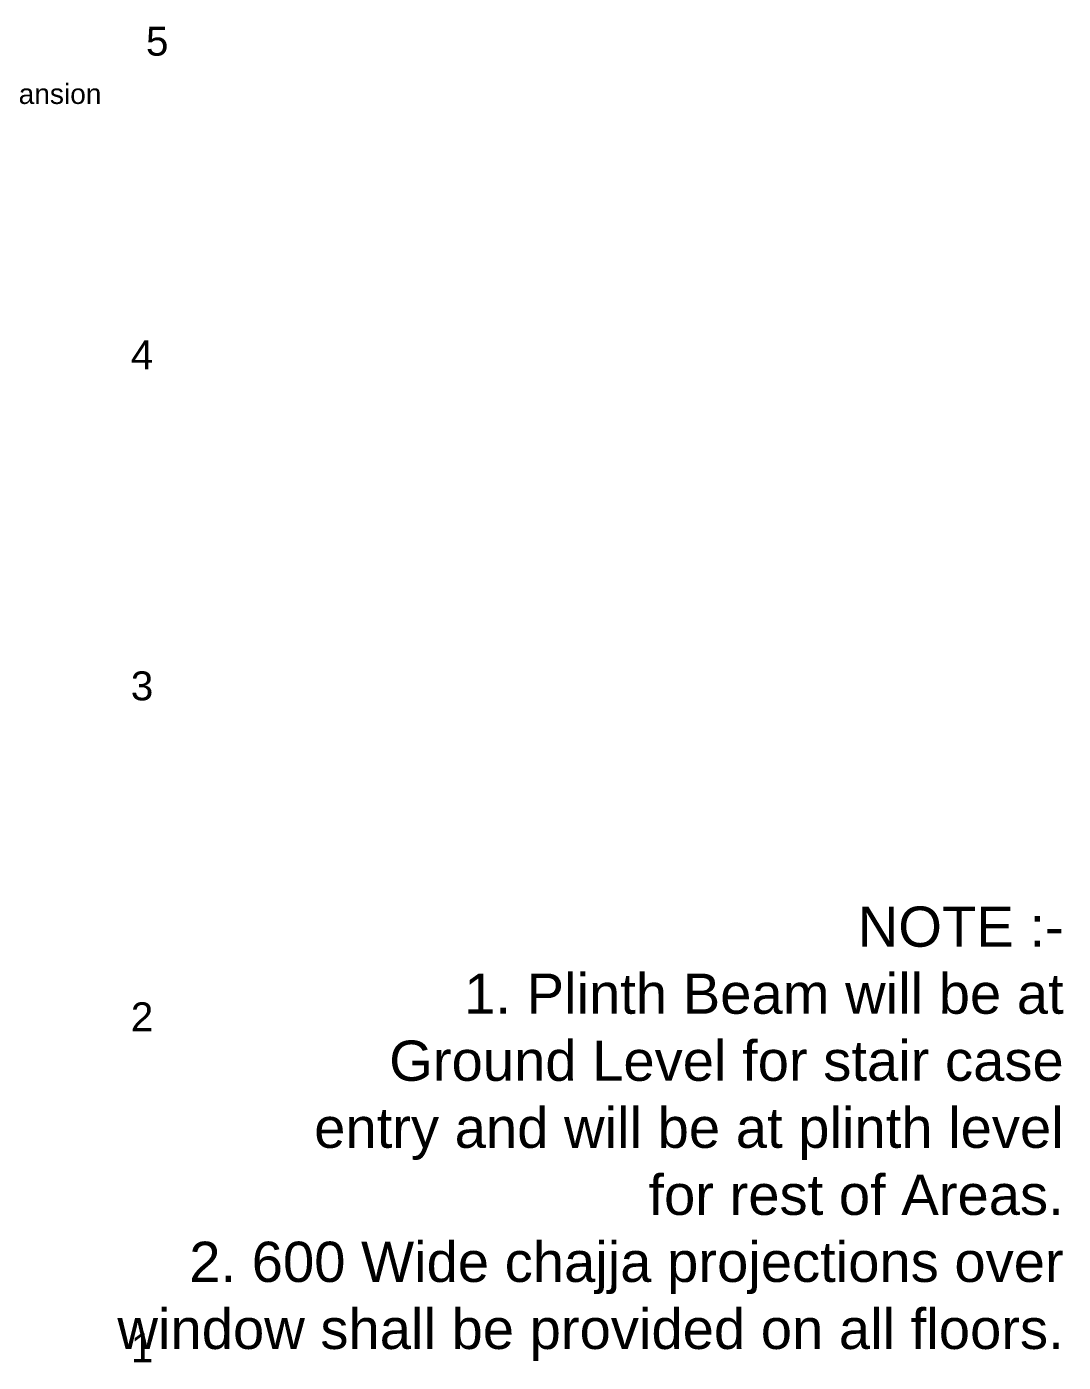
# Model space of a CAD drawing. Header units: metres. Extents: x 1545540 to 2027037, y 435419 to 693806.
# Drawn here: x 1651140 to 1664026, y 505786 to 522390 of the extents above; entities that cross this region are included whole.
import ezdxf

# ---------------------------------------------------------------- set-up
doc = ezdxf.new("R2010")
doc.units = ezdxf.units.M
doc.header["$LTSCALE"] = 1000
doc.layers.add('text', color=7, linetype='Continuous')
doc.layers.add('Text-Grid', color=1, linetype='Continuous', lineweight=25)
doc.styles.add('L120', font='simplex.shx', dxfattribs={"height": 1})

msp = doc.modelspace()

# ---------------------------------------------------------------- texts
at = {"layer": 'text', "style": 'L120'}
for s, insert, char_height, width, attachment_point, rotation in [('{\\fArial|b0|i0|c0|p34;40mm Expansion\\P joint}', (1649371.3056, 521680.1122), 249.999995, 4832.063954, 1, 0.00000001), ('{\\fArial|b0|i0|c0|p34;\\PNOTE :-\\P1. Plinth Beam will be at       \\PGround Level for stair case \\Pentry and will be at plinth level \\Pfor rest of Areas.\\P2. 600 Wide chajja projections over\\P window shall be provided on all floors.}', (1664031.0458, 512285.7746), 500, 12572.793103, 3, 359.99999999)]:
    msp.add_mtext(s, dxfattribs=dict(at, insert=insert, char_height=char_height, width=width, attachment_point=attachment_point, rotation=rotation))
at = {"layer": 'Text-Grid', "char_height": 360.000023, "width": 4832.064347, "attachment_point": 3, "rotation": 359.99999997, "style": 'L120'}
for s, insert in [('{\\fArial|b0|i0|c0|p34;5}', (1652902.1993, 522390.1428)), ('{\\fArial|b0|i0|c0|p34;4}', (1652713.8339, 518490.8416)), ('{\\fArial|b0|i0|c0|p34;3}', (1652713.8339, 514375.8417)), ('{\\fArial|b0|i0|c0|p34;2}', (1652713.8339, 510260.8417)), ('{\\fArial|b0|i0|c0|p34;1}', (1652713.8339, 506145.8418))]:
    msp.add_mtext(s, dxfattribs=dict(at, insert=insert))

doc.saveas('drawing.dxf')
